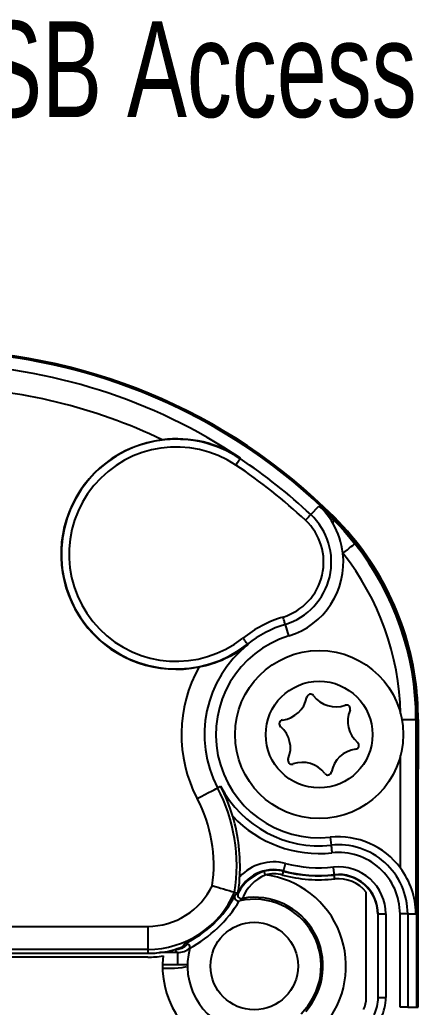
# Model space of a CAD drawing. Extents: x 0.3 to 16.8, y 0.3 to 10.8.
# Drawn here: x 3.288 to 3.807, y 8.306 to 9.592 of the extents above; entities that cross this region are included whole.
import ezdxf
from ezdxf.enums import TextEntityAlignment as Align

# ---------------------------------------------------------------- set-up
doc = ezdxf.new("R2010")
doc.units = 0
doc.layers.get('0').update_dxf_attribs({"linetype": 'CONTINUOUS'})
doc.layers.add('FORMAT', color=7, linetype='CONTINUOUS')

# ---------------------------------------------------------------- blocks, each defined once
blk = doc.blocks.new('_DOT')
at = {"color": 0, "linetype": 'BYBLOCK'}
blk.add_line((-0.5, 0), (-1, 0), dxfattribs=at)
at = {"color": 0, "linetype": 'BYBLOCK', "const_width": 0.5}
blk.add_lwpolyline([(-0.25, 0, 1), (0.25, 0, 1)], format="xyb", close=True, dxfattribs=at)
blk = doc.blocks.new('SW_NOTE_5')
at = {"layer": 'FORMAT', "color": 0}
blk.add_lwpolyline([(0.6614, 0.6956), (0.4114, 0.6956), (0, 0)], dxfattribs=at)
at = {"layer": 'FORMAT', "color": 0, "xscale": 0.04, "yscale": 0.04, "rotation": 239.4003657143}
blk.add_blockref('_DOT', (0, 0, 3.2133), dxfattribs=at)
at = {"layer": 'FORMAT', "color": 0, "width": 0.7}
blk.add_text('USB Access', height=0.125, dxfattribs=at).set_placement((0.6818, 0.5977), align=Align.BOTTOM_LEFT)

msp = doc.modelspace()

# ---------------------------------------------------------------- linework, layer by layer
at = {"color": 7, "linetype": 'CONTINUOUS'}
for p, q in [((3.5749, 9.0205), (3.5754, 9.0212)), ((3.6667, 8.9476), (3.6771, 8.9587)), ((3.6954, 8.9419), (3.6963, 8.9429)), ((3.6964, 8.943), (3.6976, 8.9441)), ((3.6383, 8.7896), (3.6337, 8.8046)), ((3.5845, 8.7788), (3.585, 8.7781)), ((3.8037, 8.6807), (3.8037, 8.4281)), ((3.8037, 8.6807), (3.8049, 8.6807)), ((3.8049, 8.3058), (3.8049, 8.6807)), ((3.8051, 8.6807), (3.8051, 8.3058)), ((3.8051, 8.6807), (3.8067, 8.6807)), ((3.8067, 8.6807), (3.8067, 8.6158)), ((3.8067, 8.3058), (3.8067, 8.6158)), ((3.5454, 8.5916), (3.5494, 8.5937)), ((3.6921, 8.5272), (3.6933, 8.5169)), ((3.6314, 8.4834), (3.6312, 8.4828)), ((3.6974, 8.4786), (3.6975, 8.478)), ((3.5681, 8.4513), (3.572, 8.4543)), ((3.572, 8.4543), (3.572, 8.4543)), ((3.572, 8.4543), (3.572, 8.4543)), ((3.5775, 8.4474), (3.5738, 8.4443)), ((3.7545, 8.4273), (3.7645, 8.4273)), ((3.7645, 8.4273), (3.7645, 8.3183)), ((3.7831, 8.3058), (3.7831, 8.4273)), ((3.7931, 8.4273), (3.7831, 8.4273)), ((3.7931, 8.4273), (3.7931, 8.3058)), ((3.7931, 8.4273), (3.8029, 8.4273)), ((3.4545, 8.4112), (3.4545, 8.3812)), ((3.4545, 8.3812), (2.4998, 8.3812)), ((3.4545, 8.3812), (3.4545, 8.3761)), ((3.4894, 8.3811), (3.4934, 8.3771)), ((3.7545, 8.3183), (3.7645, 8.3183)), ((3.7931, 8.3058), (3.7831, 8.3058)), ((3.7931, 8.3058), (3.8049, 8.3058)), ((3.8051, 8.3058), (3.8067, 8.3058))]:
    msp.add_line(p, q, dxfattribs=at)
at = {"color": 144, "linetype": 'CONTINUOUS'}
for p, q in [((3.6783, 8.9582), (3.6771, 8.9587)), ((3.6783, 8.9582), (3.6783, 8.9582)), ((3.572, 8.4543), (3.5723, 8.4545)), ((3.739, 8.3183), (3.739, 8.4557)), ((3.5777, 8.4476), (3.5775, 8.4474)), ((3.7545, 8.4273), (3.754, 8.4273)), ((3.7545, 8.3183), (3.7545, 8.4273)), ((3.8029, 8.4273), (3.8037, 8.4281)), ((3.8037, 8.4281), (3.8029, 8.4273)), ((3.8037, 8.4281), (3.8037, 8.4281)), ((3.4992, 8.3846), (3.5026, 8.3886)), ((2.5486, 8.3761), (3.4545, 8.3761)), ((3.4545, 8.3711), (2.5486, 8.3711)), ((3.4737, 8.3615), (3.5062, 8.3615)), ((3.4894, 8.3561), (3.4737, 8.3561)), ((3.8051, 8.3058), (3.8049, 8.3058))]:
    msp.add_line(p, q, dxfattribs=at)
at = {"color": 8, "linetype": 'CONTINUOUS'}
for p, q in [((3.6964, 8.943), (3.6963, 8.9429)), ((3.7854, 8.6807), (3.8037, 8.6807)), ((3.8051, 8.6807), (3.8049, 8.6807)), ((3.7837, 8.487), (3.7837, 8.6338)), ((2.5003, 8.4112), (3.4545, 8.4112)), ((3.4934, 8.3771), (3.4701, 8.3771)), ((3.4934, 8.3771), (3.4934, 8.3615))]:
    msp.add_line(p, q, dxfattribs=at)
at = {"color": 7, "linetype": 'CONTINUOUS'}
for points in [[(3.5693, 9.0122), (3.5704, 9.0138), (3.5714, 9.0153), (3.5724, 9.0168), (3.5732, 9.018), (3.5739, 9.019), (3.5744, 9.0198), (3.5748, 9.0203), (3.5749, 9.0205)], [(3.6667, 8.9476), (3.6666, 8.9474), (3.6662, 8.947), (3.6655, 8.9463), (3.6647, 8.9454), (3.6637, 8.9443), (3.6625, 8.943), (3.6612, 8.9417), (3.6599, 8.9403)], [(3.6954, 8.9419), (3.7099, 8.9268), (3.7243, 8.9096)], [(3.7086, 8.8972), (3.7116, 8.8996), (3.7146, 8.9019), (3.7173, 8.9041), (3.7196, 8.9059), (3.7216, 8.9075), (3.723, 8.9086), (3.724, 8.9094), (3.7243, 8.9096)], [(3.6337, 8.8046), (3.6336, 8.8048), (3.6334, 8.8054), (3.6332, 8.8063), (3.6328, 8.8075), (3.6324, 8.8089), (3.6318, 8.8105), (3.6313, 8.8123), (3.6307, 8.8142)], [(3.5783, 8.7866), (3.5795, 8.7851), (3.5806, 8.7837), (3.5817, 8.7823), (3.5826, 8.7811), (3.5834, 8.7802), (3.584, 8.7794), (3.5843, 8.779), (3.5845, 8.7788)], [(3.8067, 8.6807), (3.8063, 8.699), (3.8056, 8.71)], [(3.5188, 8.5777), (3.524, 8.5804), (3.5289, 8.583), (3.5335, 8.5854), (3.5375, 8.5875), (3.5408, 8.5892), (3.5432, 8.5905), (3.5448, 8.5913), (3.5454, 8.5916)], [(3.6933, 8.5169), (3.6933, 8.5167), (3.6933, 8.5161), (3.6934, 8.5152), (3.6936, 8.514), (3.6937, 8.5125), (3.6939, 8.5108), (3.6941, 8.5089), (3.6943, 8.507)], [(3.6314, 8.4834), (3.6314, 8.4837), (3.6316, 8.4842), (3.6318, 8.4851), (3.6321, 8.4863), (3.6325, 8.4878), (3.6329, 8.4895), (3.6334, 8.4912), (3.6339, 8.4931)], [(3.63, 8.478), (3.6302, 8.4789), (3.6304, 8.4798), (3.6307, 8.4807), (3.6308, 8.4814), (3.631, 8.482), (3.6311, 8.4825), (3.6312, 8.4827), (3.6312, 8.4828)], [(3.6974, 8.4786), (3.6974, 8.4788), (3.6973, 8.4794), (3.6972, 8.4803), (3.6971, 8.4815), (3.6969, 8.483), (3.6967, 8.4847), (3.6965, 8.4866), (3.6963, 8.4885)], [(3.5676, 8.4556), (3.5718, 8.4544), (3.572, 8.4543)]]:
    msp.add_lwpolyline(points, dxfattribs=at)
at = {"color": 144, "linetype": 'CONTINUOUS'}
for points in [[(3.6771, 8.9587), (3.6783, 8.9582), (3.6783, 8.9582)], [(3.6075, 8.4781), (3.6072, 8.479), (3.607, 8.4799), (3.6068, 8.4807), (3.6066, 8.4815), (3.6065, 8.4821), (3.6063, 8.4825), (3.6063, 8.4828), (3.6062, 8.4829)], [(3.698, 8.473), (3.6979, 8.4739), (3.6978, 8.4749), (3.6977, 8.4757), (3.6976, 8.4765), (3.6976, 8.4771), (3.6975, 8.4776), (3.6975, 8.4778), (3.6975, 8.478)], [(3.5046, 8.3585), (3.4991, 8.3571), (3.4894, 8.3561)]]:
    msp.add_lwpolyline(points, dxfattribs=at)
at = {"color": 7, "linetype": 'CONTINUOUS'}
for centre, radius in [((3.6777, 8.661), 0.1095), ((3.6777, 8.661), 0.0695), ((3.5932, 8.3595), 0.057)]:
    msp.add_circle(centre, radius, dxfattribs=at)
for centre, radius, start, end in [((3.1717, 8.4182), 0.7438, 45, 90), ((3.1717, 8.4182), 0.7421, 45, 90), ((3.1717, 8.4182), 0.7419, 45, 88.4911), ((3.1717, 8.4182), 0.7256, 56.1993, 88.4743), ((3.1717, 8.4182), 0.6956, 64.2954, 88.4417), ((3.4916, 8.8961), 0.15, 96.978, 281.4895), ((3.4916, 8.8961), 0.1496, 56.1993, 308.3498), ((3.4921, 8.8947), 0.1515, 56.631, 97.0741), ((3.4916, 8.8961), 0.1396, 56.1993, 308.3498), ((3.1717, 8.4182), 0.7248, 46.9174, 56.1993), ((3.1717, 8.4182), 0.7148, 46.9174, 56.1993), ((3.6088, 8.8857), 0.1005, 30.1926, 46.2643), ((3.1941, 8.4337), 0.7139, 45.3963, 47.2911), ((3.6088, 8.8857), 0.0848, 287.0368, 46.9174), ((3.6904, 8.9388), 0.00592, 333.5448, 31.7852), ((3.4342, 8.6807), 0.3707, 0, 45), ((3.4342, 8.6807), 0.3709, 0, 45), ((3.4342, 8.6807), 0.3725, 4.5037, 45), ((3.6088, 8.8857), 0.0748, 287.0368, 46.9174), ((3.6088, 8.8857), 0.1005, 6.6243, 30.1926), ((3.4342, 8.6807), 0.3696, 0, 38.2726), ((3.6088, 8.8857), 0.1005, 287.0368, 6.6243), ((3.6777, 8.661), 0.1602, 107.0368, 128.3498), ((3.6777, 8.661), 0.1502, 107.0368, 128.3498), ((3.6777, 8.661), 0.1345, 107.0368, 276.1715), ((3.4913, 8.8996), 0.1535, 281.3629, 307.6548), ((3.6777, 8.661), 0.1494, 128.3498, 207.6661), ((3.6777, 8.661), 0.1794, 150.5517, 207.6661), ((3.6254, 8.7165), 0.0368, 277.4073, 349.1347), ((3.6664, 8.7086), 0.005, 37.4073, 169.1347), ((3.6996, 8.734), 0.0368, 217.4073, 289.1347), ((3.6308, 8.6751), 0.005, 97.4073, 229.1347), ((3.6035, 8.6435), 0.0368, 337.4073, 49.1347), ((3.6421, 8.6274), 0.005, 157.4073, 289.1347), ((3.6557, 8.588), 0.0368, 37.4073, 109.1347), ((3.6777, 8.661), 0.1449, 207.6661, 276.1715), ((3.3457, 8.4886), 0.2292, 16.703, 27.2852), ((3.3519, 8.4902), 0.2185, 350.8891, 27.6661), ((3.3519, 8.4902), 0.1885, 352.0687, 27.6661), ((3.3519, 8.4902), 0.2228, 356.308, 16.785), ((3.6777, 8.661), 0.1549, 223.4249, 276.1715), ((3.7029, 8.4273), 0.1005, 36.4525, 96.1715), ((3.7029, 8.4273), 0.0901, 0, 96.1715), ((3.7029, 8.4273), 0.0801, 0, 96.1715), ((3.6186, 8.4344), 0.0607, 75.3825, 136.9434), ((3.6777, 8.661), 0.1735, 255.3825, 276.1715), ((3.6186, 8.4344), 0.0507, 75.3825, 156.8786), ((3.6186, 8.4344), 0.0501, 75.3825, 104.2773), ((3.6186, 8.4344), 0.0451, 75.3825, 104.2773), ((3.5932, 8.3595), 0.1195, 318.9301, 83.1288), ((3.6777, 8.661), 0.1891, 255.3825, 276.1715), ((3.6777, 8.661), 0.1841, 255.3825, 276.1715), ((3.6777, 8.661), 0.1835, 255.3825, 276.1715), ((3.7029, 8.4273), 0.0615, 0, 96.1715), ((3.7029, 8.4273), 0.0515, 0, 96.1715), ((3.7019, 8.4264), 0.1018, 0.9625, 36.5302), ((3.4685, 8.4761), 0.1057, 348.1092, 359.8508), ((3.4545, 8.5045), 0.0933, 270, 334.4026), ((3.4545, 8.5045), 0.1233, 270, 336.6356), ((4.5097, 11.695), 3.3736, 253.2699, 253.7843), ((3.4421, 8.5173), 0.1422, 295.1297, 332.3254), ((3.4272, 8.533), 0.1713, 298.6325, 328.8227), ((3.5726, 8.4492), 0.005, 154.9769, 282.8361), ((3.5932, 8.3595), 0.087, 314.4523, 102.8899), ((3.5932, 8.3595), 0.0895, 318.5878, 99.9548), ((3.7038, 8.3183), 0.0607, 334.0596, 0)]:
    msp.add_arc(centre, radius, start, end, dxfattribs=at)
at = {"color": 8, "linetype": 'CONTINUOUS'}
for centre, radius, start, end in [((3.4342, 8.6807), 0.3496, 1.2785, 38.2726), ((3.4934, 8.402), 0.025, 269.9812, 309.5189)]:
    msp.add_arc(centre, radius, start, end, dxfattribs=at)
at = {"color": 144, "linetype": 'CONTINUOUS'}
for centre, radius, start, end in [((3.7133, 8.6945), 0.005, 337.4073, 109.1347), ((3.7519, 8.6785), 0.0368, 157.4073, 229.1347), ((3.7245, 8.6469), 0.005, 277.4073, 49.1347), ((3.7299, 8.6055), 0.0368, 97.4073, 169.1347), ((3.6889, 8.6133), 0.005, 217.4073, 349.1347), ((3.6241, 8.427), 0.0587, 107.7525, 152.0505), ((3.6292, 8.4271), 0.0554, 113.0569, 158.3138), ((3.7029, 8.4273), 0.0509, 38.1888, 96.1715), ((3.7029, 8.4273), 0.0459, 38.1888, 96.1715), ((3.5766, 8.4523), 0.005, 156.9266, 280.0798), ((3.7026, 8.4269), 0.0515, 0.454, 38.2914), ((3.4894, 8.4061), 0.025, 269.977, 314.6038), ((3.5045, 8.3839), 0.005, 344.6218, 112.4758), ((3.4545, 8.5045), 0.1284, 270, 278.6008), ((3.4619, 8.4698), 0.093, 277.2683, 293.6334), ((3.5932, 8.3595), 0.087, 164.5653, 253.1133), ((3.4545, 8.5045), 0.1334, 270, 278.6008), ((3.5932, 8.3595), 0.1195, 173.6858, 248.6355), ((3.7038, 8.3183), 0.0353, 334.0596, 0), ((3.7038, 8.3183), 0.0507, 334.0596, 0)]:
    msp.add_arc(centre, radius, start, end, dxfattribs=at)

# ---------------------------------------------------------------- block references
at = {"layer": 'FORMAT'}
msp.add_blockref('SW_NOTE_5', (2.4726, 8.8302), dxfattribs=at)

doc.saveas('drawing.dxf')
